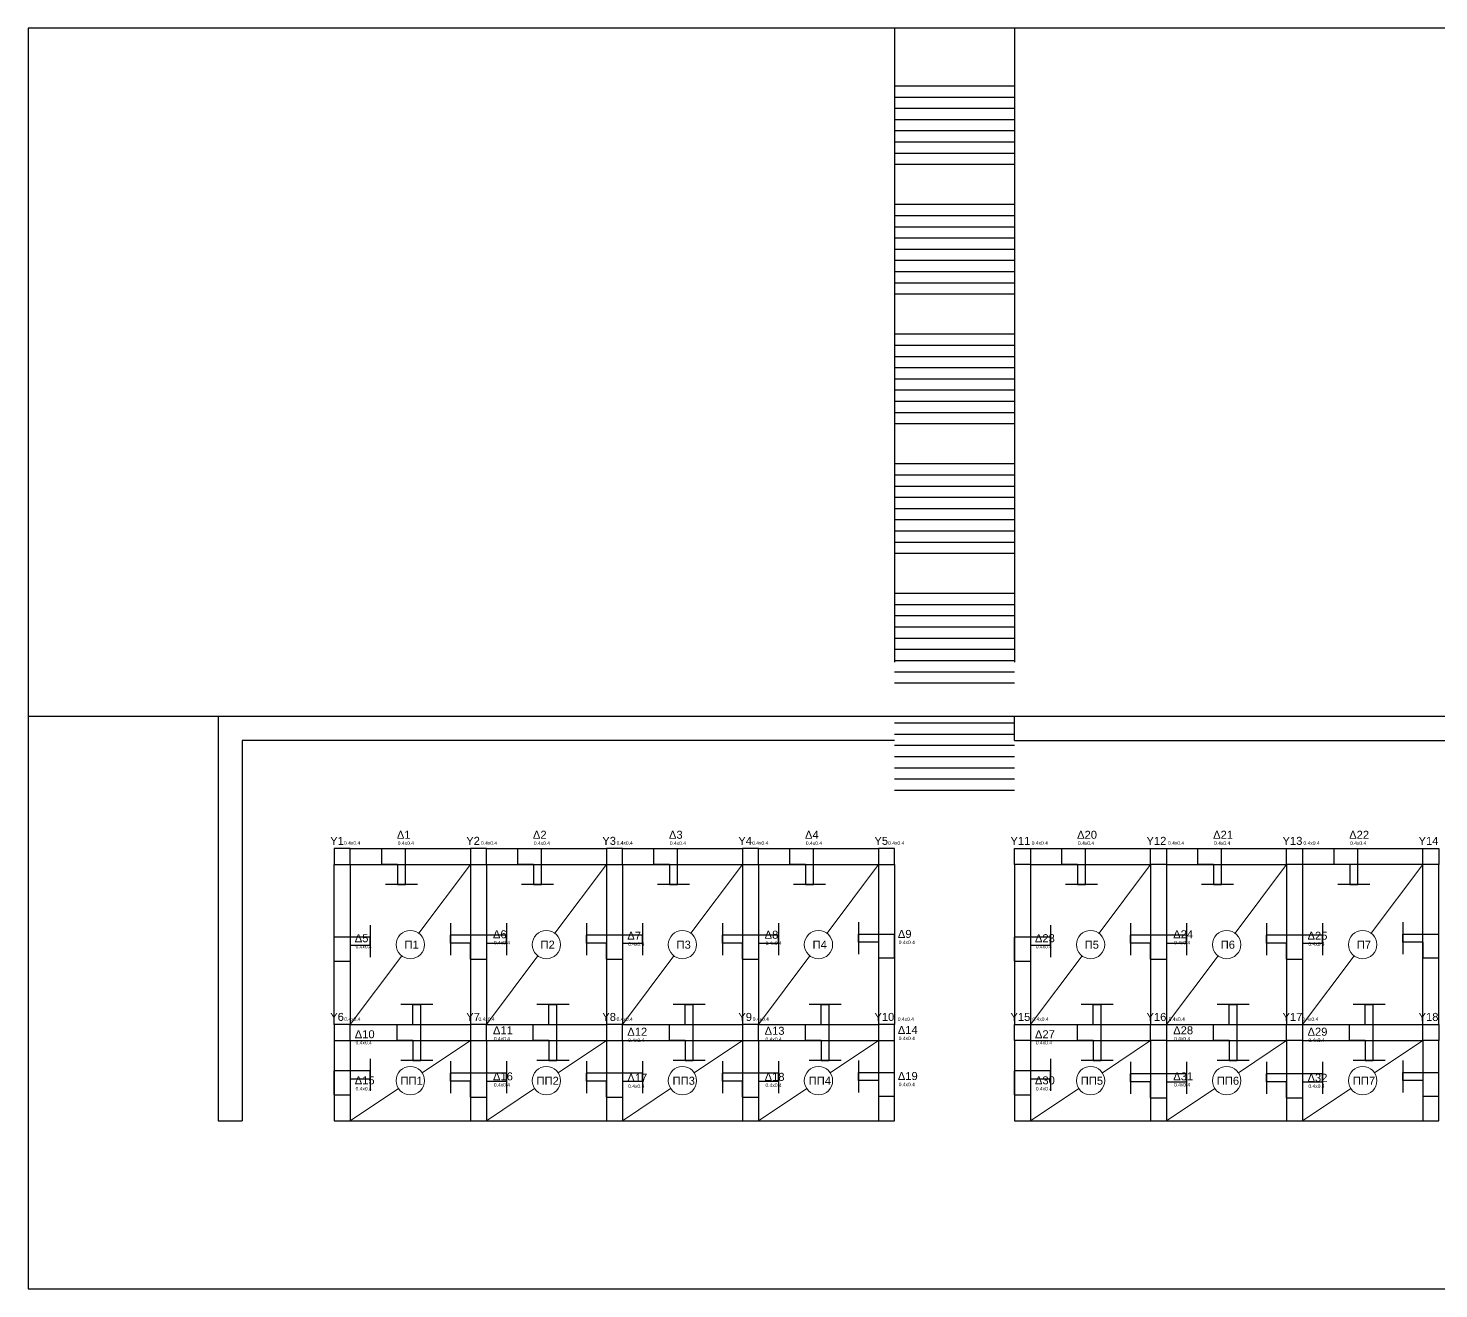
# Model space of a CAD drawing. Header units: millimetres. Extents: x 3409 to 3822, y 896 to 1108.
# Drawn here: x 3676.63 to 3711.88, y 900.67 to 932.17 of the extents above; entities that cross this region are included whole.
import ezdxf

# ---------------------------------------------------------------- set-up
doc = ezdxf.new("R2010")
doc.units = ezdxf.units.MM
for name, color, linetype in [('A-text', 253, 'Continuous'), ('a-toixoi', 5, 'Continuous'), ('diakekomenes', 9, 'Continuous'), ('edafos', 2, 'Continuous'), ('ypostilwmata', 232, 'Continuous')]:
    doc.layers.add(name, color=color, linetype=linetype)
doc.layers.add('proteinomena iyometra', color=123, linetype='Continuous', lineweight=9)
doc.styles.get("Standard").update_dxf_attribs({"font": 'arial.ttf'})

msp = doc.modelspace()

# ---------------------------------------------------------------- linework, layer by layer
at = {"layer": 'a-toixoi'}
for p, q in [((3681.38, 914.97), (3681.38, 904.87)), ((3701.28, 914.37), (3701.28, 914.97)), ((3681.98, 914.37), (3681.98, 904.87)), ((3698.28, 914.37), (3681.98, 914.37)), ((3701.28, 914.37), (3728.48, 914.37)), ((3684.68, 911.67), (3687.68, 911.67)), ((3685.456, 911.67), (3686.056, 911.67)), ((3685.456, 911.67), (3685.456, 911.27)), ((3686.056, 910.77), (3686.056, 911.67)), ((3688.08, 911.67), (3691.08, 911.67)), ((3688.856, 911.67), (3689.456, 911.67)), ((3688.856, 911.67), (3688.856, 911.27)), ((3689.456, 910.77), (3689.456, 911.67)), ((3691.48, 911.67), (3694.48, 911.67)), ((3692.256, 911.67), (3692.856, 911.67)), ((3692.256, 911.67), (3692.256, 911.27)), ((3692.856, 910.77), (3692.856, 911.67)), ((3694.88, 911.67), (3697.88, 911.67)), ((3695.656, 911.67), (3696.256, 911.67)), ((3695.656, 911.67), (3695.656, 911.27)), ((3696.256, 910.77), (3696.256, 911.67)), ((3701.68, 911.67), (3704.68, 911.67)), ((3702.456, 911.67), (3703.056, 911.67)), ((3702.456, 911.67), (3702.456, 911.27)), ((3703.056, 910.77), (3703.056, 911.67)), ((3705.08, 911.67), (3708.08, 911.67)), ((3705.856, 911.67), (3706.456, 911.67)), ((3705.856, 911.67), (3705.856, 911.27)), ((3706.456, 910.77), (3706.456, 911.67)), ((3708.48, 911.67), (3711.48, 911.67)), ((3709.256, 911.67), (3709.856, 911.67)), ((3709.256, 911.67), (3709.256, 911.27)), ((3709.856, 910.77), (3709.856, 911.67)), ((3684.28, 907.27), (3684.28, 911.27)), ((3684.68, 911.27), (3687.68, 911.27)), ((3684.68, 911.27), (3684.68, 907.27)), ((3685.856, 911.27), (3685.456, 911.27)), ((3685.856, 911.27), (3685.856, 910.77)), ((3687.68, 911.27), (3687.68, 907.27)), ((3688.08, 911.27), (3688.08, 907.27)), ((3688.08, 911.27), (3691.08, 911.27)), ((3689.256, 911.27), (3688.856, 911.27)), ((3689.256, 911.27), (3689.256, 910.77)), ((3691.08, 911.27), (3691.08, 907.27)), ((3691.48, 911.27), (3691.48, 907.27)), ((3691.48, 911.27), (3694.48, 911.27)), ((3692.656, 911.27), (3692.256, 911.27)), ((3692.656, 911.27), (3692.656, 910.77)), ((3694.48, 911.27), (3694.48, 907.27)), ((3694.88, 911.27), (3694.88, 907.27)), ((3694.88, 911.27), (3697.88, 911.27)), ((3696.056, 911.27), (3695.656, 911.27)), ((3696.056, 911.27), (3696.056, 910.77)), ((3697.88, 911.27), (3697.88, 907.27)), ((3698.28, 911.27), (3698.28, 907.27)), ((3701.28, 911.27), (3701.28, 907.27)), ((3701.68, 911.27), (3701.68, 907.27)), ((3701.68, 911.27), (3704.68, 911.27)), ((3702.856, 911.27), (3702.456, 911.27)), ((3702.856, 911.27), (3702.856, 910.77)), ((3704.68, 911.27), (3704.68, 907.27)), ((3705.08, 911.27), (3708.08, 911.27)), ((3705.08, 911.27), (3705.08, 907.27)), ((3706.256, 911.27), (3705.856, 911.27)), ((3706.256, 911.27), (3706.256, 910.77)), ((3708.08, 911.27), (3708.08, 907.27)), ((3711.48, 911.27), (3708.48, 911.27)), ((3708.48, 911.27), (3708.48, 907.27)), ((3709.656, 911.27), (3709.256, 911.27)), ((3709.656, 911.27), (3709.656, 910.77)), ((3711.48, 907.27), (3711.48, 911.27)), ((3711.88, 907.27), (3711.88, 911.27)), ((3685.856, 910.77), (3686.056, 910.77)), ((3689.256, 910.77), (3689.456, 910.77)), ((3692.656, 910.77), (3692.856, 910.77)), ((3696.056, 910.77), (3696.256, 910.77)), ((3702.856, 910.77), (3703.056, 910.77)), ((3706.256, 910.77), (3706.456, 910.77)), ((3709.656, 910.77), (3709.856, 910.77)), ((3697.38, 909.333), (3697.38, 909.533)), ((3697.38, 909.533), (3698.28, 909.533)), ((3698.28, 908.933), (3698.28, 909.533)), ((3710.98, 909.333), (3710.98, 909.533)), ((3710.98, 909.533), (3711.88, 909.533)), ((3711.88, 908.933), (3711.88, 909.533)), ((3684.28, 908.855), (3684.28, 909.455)), ((3685.18, 909.455), (3684.28, 909.455)), ((3684.68, 909.255), (3684.68, 908.855)), ((3684.68, 909.255), (3685.18, 909.255)), ((3685.18, 909.255), (3685.18, 909.455)), ((3687.18, 909.308), (3687.18, 909.508)), ((3688.58, 909.508), (3687.18, 909.508)), ((3687.68, 909.308), (3687.18, 909.308)), ((3687.68, 908.908), (3687.68, 909.308)), ((3688.08, 909.308), (3688.08, 908.908)), ((3688.08, 909.308), (3688.58, 909.308)), ((3688.58, 909.308), (3688.58, 909.508)), ((3690.58, 909.308), (3690.58, 909.508)), ((3691.98, 909.508), (3690.58, 909.508)), ((3691.08, 909.308), (3690.58, 909.308)), ((3691.08, 908.908), (3691.08, 909.308)), ((3691.48, 909.308), (3691.48, 908.908)), ((3691.48, 909.308), (3691.98, 909.308)), ((3691.98, 909.308), (3691.98, 909.508)), ((3693.98, 909.308), (3693.98, 909.508)), ((3695.38, 909.508), (3693.98, 909.508)), ((3694.48, 909.308), (3693.98, 909.308)), ((3694.48, 908.908), (3694.48, 909.308)), ((3694.88, 909.308), (3694.88, 908.908)), ((3694.88, 909.308), (3695.38, 909.308)), ((3695.38, 909.308), (3695.38, 909.508)), ((3697.88, 909.333), (3697.38, 909.333)), ((3697.88, 909.333), (3697.88, 908.933)), ((3701.28, 908.855), (3701.28, 909.455)), ((3702.18, 909.455), (3701.28, 909.455)), ((3701.68, 909.255), (3701.68, 908.855)), ((3701.68, 909.255), (3702.18, 909.255)), ((3702.18, 909.255), (3702.18, 909.455)), ((3704.18, 909.308), (3704.18, 909.508)), ((3705.58, 909.508), (3704.18, 909.508)), ((3704.68, 909.308), (3704.18, 909.308)), ((3704.68, 908.908), (3704.68, 909.308)), ((3705.08, 909.308), (3705.08, 908.908)), ((3705.08, 909.308), (3705.58, 909.308)), ((3705.58, 909.308), (3705.58, 909.508)), ((3707.58, 909.308), (3707.58, 909.508)), ((3708.98, 909.508), (3707.58, 909.508)), ((3708.08, 909.308), (3707.58, 909.308)), ((3708.08, 908.908), (3708.08, 909.308)), ((3708.48, 909.308), (3708.48, 908.908)), ((3708.48, 909.308), (3708.98, 909.308)), ((3708.98, 909.308), (3708.98, 909.508)), ((3711.48, 909.333), (3710.98, 909.333)), ((3711.48, 909.333), (3711.48, 908.933)), ((3684.28, 908.855), (3684.68, 908.855)), ((3687.68, 908.908), (3688.08, 908.908)), ((3691.08, 908.908), (3691.48, 908.908)), ((3694.48, 908.908), (3694.88, 908.908)), ((3698.28, 908.933), (3697.88, 908.933)), ((3701.28, 908.855), (3701.68, 908.855)), ((3704.68, 908.908), (3705.08, 908.908)), ((3708.08, 908.908), (3708.48, 908.908)), ((3711.88, 908.933), (3711.48, 908.933)), ((3686.245, 907.27), (3686.245, 907.77)), ((3686.245, 907.77), (3686.445, 907.77)), ((3686.445, 906.37), (3686.445, 907.77)), ((3689.645, 907.27), (3689.645, 907.77)), ((3689.645, 907.77), (3689.845, 907.77)), ((3689.845, 906.37), (3689.845, 907.77)), ((3693.045, 907.27), (3693.045, 907.77)), ((3693.045, 907.77), (3693.245, 907.77)), ((3693.245, 906.37), (3693.245, 907.77)), ((3696.445, 907.27), (3696.445, 907.77)), ((3696.445, 907.77), (3696.645, 907.77)), ((3696.645, 906.37), (3696.645, 907.77)), ((3703.245, 907.27), (3703.245, 907.77)), ((3703.245, 907.77), (3703.445, 907.77)), ((3703.445, 906.37), (3703.445, 907.77)), ((3706.645, 907.27), (3706.645, 907.77)), ((3706.645, 907.77), (3706.845, 907.77)), ((3706.845, 906.37), (3706.845, 907.77)), ((3710.045, 907.27), (3710.045, 907.77)), ((3710.045, 907.77), (3710.245, 907.77)), ((3710.245, 906.37), (3710.245, 907.77)), ((3684.68, 907.27), (3687.68, 907.27)), ((3685.845, 907.27), (3686.245, 907.27)), ((3685.845, 907.27), (3685.845, 906.87)), ((3688.08, 907.27), (3691.08, 907.27)), ((3689.245, 907.27), (3689.645, 907.27)), ((3689.245, 907.27), (3689.245, 906.87)), ((3691.48, 907.27), (3694.48, 907.27)), ((3692.645, 907.27), (3693.045, 907.27)), ((3692.645, 907.27), (3692.645, 906.87)), ((3694.88, 907.27), (3697.88, 907.27)), ((3696.045, 907.27), (3696.445, 907.27)), ((3696.045, 907.27), (3696.045, 906.87)), ((3701.68, 907.27), (3704.68, 907.27)), ((3702.845, 907.27), (3703.245, 907.27)), ((3702.845, 907.27), (3702.845, 906.87)), ((3705.08, 907.27), (3708.08, 907.27)), ((3706.245, 907.27), (3706.645, 907.27)), ((3706.245, 907.27), (3706.245, 906.87)), ((3708.48, 907.27), (3711.48, 907.27)), ((3709.645, 907.27), (3710.045, 907.27)), ((3709.645, 907.27), (3709.645, 906.87)), ((3684.28, 906.87), (3684.28, 904.87)), ((3684.68, 906.87), (3684.68, 904.87)), ((3684.68, 906.87), (3687.68, 906.87)), ((3686.245, 906.87), (3685.845, 906.87)), ((3686.245, 906.87), (3686.245, 906.37)), ((3687.68, 906.87), (3687.68, 904.87)), ((3688.08, 906.87), (3688.08, 904.87)), ((3688.08, 906.87), (3691.08, 906.87)), ((3689.645, 906.87), (3689.245, 906.87)), ((3689.645, 906.87), (3689.645, 906.37)), ((3691.08, 906.87), (3691.08, 904.87)), ((3691.48, 906.87), (3691.48, 904.87)), ((3691.48, 906.87), (3694.48, 906.87)), ((3693.045, 906.87), (3692.645, 906.87)), ((3693.045, 906.87), (3693.045, 906.37)), ((3694.48, 906.87), (3694.48, 904.87)), ((3694.88, 906.87), (3697.88, 906.87)), ((3694.88, 906.87), (3694.88, 904.87)), ((3696.445, 906.87), (3696.045, 906.87)), ((3696.445, 906.87), (3696.445, 906.37)), ((3697.88, 906.87), (3697.88, 904.87)), ((3698.28, 904.87), (3698.28, 906.87)), ((3701.28, 906.87), (3701.28, 904.87)), ((3701.68, 906.87), (3701.68, 904.87)), ((3701.68, 906.87), (3704.68, 906.87)), ((3703.245, 906.87), (3702.845, 906.87)), ((3703.245, 906.87), (3703.245, 906.37)), ((3704.68, 906.87), (3704.68, 904.87)), ((3705.08, 906.87), (3708.08, 906.87)), ((3705.08, 906.87), (3705.08, 904.87)), ((3706.645, 906.87), (3706.245, 906.87)), ((3706.645, 906.87), (3706.645, 906.37)), ((3708.08, 906.87), (3708.08, 904.87)), ((3708.48, 906.87), (3711.48, 906.87)), ((3708.48, 906.87), (3708.48, 904.87)), ((3710.045, 906.87), (3709.645, 906.87)), ((3710.045, 906.87), (3710.045, 906.37)), ((3711.48, 906.87), (3711.48, 904.87)), ((3711.88, 904.87), (3711.88, 906.87)), ((3686.245, 906.37), (3686.445, 906.37)), ((3689.645, 906.37), (3689.845, 906.37)), ((3693.045, 906.37), (3693.245, 906.37)), ((3696.445, 906.37), (3696.645, 906.37)), ((3703.245, 906.37), (3703.445, 906.37)), ((3706.645, 906.37), (3706.845, 906.37)), ((3710.045, 906.37), (3710.245, 906.37)), ((3684.28, 905.519), (3684.28, 906.119)), ((3685.18, 906.119), (3684.28, 906.119)), ((3685.18, 905.919), (3685.18, 906.119)), ((3687.18, 905.86), (3687.18, 906.06)), ((3688.58, 906.06), (3687.18, 906.06)), ((3688.58, 905.86), (3688.58, 906.06)), ((3690.58, 905.86), (3690.58, 906.06)), ((3691.98, 906.06), (3690.58, 906.06)), ((3691.98, 905.86), (3691.98, 906.06)), ((3693.98, 905.86), (3693.98, 906.06)), ((3695.38, 906.06), (3693.98, 906.06)), ((3695.38, 905.86), (3695.38, 906.06)), ((3697.38, 905.875), (3697.38, 906.075)), ((3697.38, 906.075), (3698.28, 906.075)), ((3698.28, 905.475), (3698.28, 906.075)), ((3701.28, 905.519), (3701.28, 906.119)), ((3702.18, 906.119), (3701.28, 906.119)), ((3702.18, 905.919), (3702.18, 906.119)), ((3704.18, 905.838), (3704.18, 906.038)), ((3705.58, 906.038), (3704.18, 906.038)), ((3705.58, 905.838), (3705.58, 906.038)), ((3707.58, 905.838), (3707.58, 906.038)), ((3708.98, 906.038), (3707.58, 906.038)), ((3708.98, 905.838), (3708.98, 906.038)), ((3710.98, 905.875), (3710.98, 906.075)), ((3710.98, 906.075), (3711.88, 906.075)), ((3711.88, 905.475), (3711.88, 906.075)), ((3684.68, 905.919), (3684.68, 905.519)), ((3684.68, 905.919), (3685.18, 905.919)), ((3687.68, 905.86), (3687.18, 905.86)), ((3687.68, 905.46), (3687.68, 905.86)), ((3688.08, 905.86), (3688.08, 905.46)), ((3688.08, 905.86), (3688.58, 905.86)), ((3691.08, 905.86), (3690.58, 905.86)), ((3691.08, 905.46), (3691.08, 905.86)), ((3691.48, 905.86), (3691.48, 905.46)), ((3691.48, 905.86), (3691.98, 905.86)), ((3694.48, 905.86), (3693.98, 905.86)), ((3694.48, 905.46), (3694.48, 905.86)), ((3694.88, 905.86), (3694.88, 905.46)), ((3694.88, 905.86), (3695.38, 905.86)), ((3697.88, 905.875), (3697.38, 905.875)), ((3697.88, 905.875), (3697.88, 905.475)), ((3701.68, 905.919), (3701.68, 905.519)), ((3701.68, 905.919), (3702.18, 905.919)), ((3704.68, 905.838), (3704.18, 905.838)), ((3704.68, 905.438), (3704.68, 905.838)), ((3705.08, 905.838), (3705.08, 905.438)), ((3705.08, 905.838), (3705.58, 905.838)), ((3708.08, 905.838), (3707.58, 905.838)), ((3708.08, 905.438), (3708.08, 905.838)), ((3708.48, 905.838), (3708.48, 905.438)), ((3708.48, 905.838), (3708.98, 905.838)), ((3711.48, 905.875), (3710.98, 905.875)), ((3711.48, 905.875), (3711.48, 905.475)), ((3684.28, 905.519), (3684.68, 905.519)), ((3687.68, 905.46), (3688.08, 905.46)), ((3691.08, 905.46), (3691.48, 905.46)), ((3694.48, 905.46), (3694.88, 905.46)), ((3698.28, 905.475), (3697.88, 905.475)), ((3701.28, 905.519), (3701.68, 905.519)), ((3704.68, 905.438), (3705.08, 905.438)), ((3708.08, 905.438), (3708.48, 905.438)), ((3711.88, 905.475), (3711.48, 905.475)), ((3681.38, 904.87), (3681.98, 904.87)), ((3684.28, 904.87), (3684.68, 904.87)), ((3687.68, 904.87), (3688.08, 904.87)), ((3691.08, 904.87), (3691.48, 904.87)), ((3694.48, 904.87), (3694.88, 904.87)), ((3697.88, 904.87), (3698.28, 904.87)), ((3701.28, 904.87), (3701.68, 904.87)), ((3704.68, 904.87), (3705.08, 904.87)), ((3708.08, 904.87), (3708.48, 904.87)), ((3711.48, 904.87), (3711.88, 904.87))]:
    msp.add_line(p, q, dxfattribs=at)
at = {"layer": 'diakekomenes'}
for p, q in [((3698.28, 932.17), (3698.28, 916.33)), ((3701.28, 932.17), (3701.28, 926.83)), ((3698.28, 930.73), (3701.28, 930.73)), ((3698.28, 930.45), (3701.28, 930.45)), ((3698.28, 930.17), (3701.28, 930.17)), ((3698.28, 929.89), (3701.28, 929.89)), ((3698.28, 929.61), (3701.28, 929.61)), ((3698.28, 929.33), (3701.28, 929.33)), ((3698.28, 929.05), (3701.28, 929.05)), ((3698.28, 928.77), (3701.28, 928.77)), ((3698.28, 927.77), (3701.28, 927.77)), ((3698.28, 927.49), (3701.28, 927.49)), ((3698.28, 927.21), (3701.28, 927.21)), ((3698.28, 926.93), (3701.28, 926.93)), ((3701.28, 926.83), (3701.28, 916.33)), ((3698.28, 926.65), (3701.28, 926.65)), ((3698.28, 926.37), (3701.28, 926.37)), ((3698.28, 926.09), (3701.28, 926.09)), ((3698.28, 925.81), (3701.28, 925.81)), ((3698.28, 925.53), (3701.28, 925.53)), ((3698.28, 924.53), (3701.28, 924.53)), ((3698.28, 924.25), (3701.28, 924.25)), ((3698.28, 923.97), (3701.28, 923.97)), ((3698.28, 923.69), (3701.28, 923.69)), ((3698.28, 923.41), (3701.28, 923.41)), ((3698.28, 923.13), (3701.28, 923.13)), ((3698.28, 922.85), (3701.28, 922.85)), ((3698.28, 922.57), (3701.28, 922.57)), ((3698.28, 922.29), (3701.28, 922.29)), ((3698.28, 921.29), (3701.28, 921.29)), ((3698.28, 921.01), (3701.28, 921.01)), ((3698.28, 920.73), (3701.28, 920.73)), ((3698.28, 920.45), (3701.28, 920.45)), ((3698.28, 920.17), (3701.28, 920.17)), ((3698.28, 919.89), (3701.28, 919.89)), ((3698.28, 919.61), (3701.28, 919.61)), ((3698.28, 919.33), (3701.28, 919.33)), ((3698.28, 919.05), (3701.28, 919.05)), ((3698.28, 918.05), (3701.28, 918.05)), ((3698.28, 917.77), (3701.28, 917.77)), ((3698.28, 917.49), (3701.28, 917.49)), ((3698.28, 917.21), (3701.28, 917.21)), ((3698.28, 916.93), (3701.28, 916.93)), ((3698.28, 916.65), (3701.28, 916.65)), ((3698.28, 916.37), (3701.28, 916.37)), ((3698.28, 916.09), (3701.28, 916.09)), ((3698.28, 915.81), (3701.28, 915.81)), ((3698.28, 914.81), (3701.28, 914.81)), ((3698.28, 914.53), (3701.28, 914.53)), ((3698.28, 914.25), (3701.28, 914.25)), ((3698.28, 913.97), (3701.28, 913.97)), ((3698.28, 913.69), (3701.28, 913.69)), ((3698.28, 913.41), (3701.28, 913.41)), ((3698.28, 913.13), (3701.28, 913.13)), ((3686.356, 910.77), (3685.556, 910.77)), ((3689.756, 910.77), (3688.956, 910.77)), ((3693.156, 910.77), (3692.356, 910.77)), ((3696.556, 910.77), (3695.756, 910.77)), ((3703.356, 910.77), (3702.556, 910.77)), ((3706.756, 910.77), (3705.956, 910.77)), ((3710.156, 910.77), (3709.356, 910.77)), ((3685.18, 909.755), (3685.18, 908.955)), ((3687.18, 909.808), (3687.18, 909.008)), ((3688.58, 909.808), (3688.58, 909.008)), ((3690.58, 909.808), (3690.58, 909.008)), ((3691.98, 909.808), (3691.98, 909.008)), ((3693.98, 909.808), (3693.98, 909.008)), ((3695.38, 909.808), (3695.38, 909.008)), ((3697.38, 909.833), (3697.38, 909.033)), ((3702.18, 909.755), (3702.18, 908.955)), ((3704.18, 909.808), (3704.18, 909.008)), ((3705.58, 909.808), (3705.58, 909.008)), ((3707.58, 909.808), (3707.58, 909.008)), ((3708.98, 909.808), (3708.98, 909.008)), ((3710.98, 909.833), (3710.98, 909.033)), ((3686.745, 907.77), (3685.945, 907.77)), ((3690.145, 907.77), (3689.345, 907.77)), ((3693.545, 907.77), (3692.745, 907.77)), ((3696.945, 907.77), (3696.145, 907.77)), ((3703.745, 907.77), (3702.945, 907.77)), ((3707.145, 907.77), (3706.345, 907.77)), ((3710.545, 907.77), (3709.745, 907.77)), ((3685.18, 906.419), (3685.18, 905.619)), ((3686.745, 906.37), (3685.945, 906.37)), ((3687.18, 906.36), (3687.18, 905.56)), ((3688.58, 906.36), (3688.58, 905.56)), ((3690.145, 906.37), (3689.345, 906.37)), ((3690.58, 906.36), (3690.58, 905.56)), ((3691.98, 906.36), (3691.98, 905.56)), ((3693.545, 906.37), (3692.745, 906.37)), ((3693.98, 906.36), (3693.98, 905.56)), ((3695.38, 906.36), (3695.38, 905.56)), ((3696.945, 906.37), (3696.145, 906.37)), ((3697.38, 906.375), (3697.38, 905.575)), ((3702.18, 906.419), (3702.18, 905.619)), ((3703.745, 906.37), (3702.945, 906.37)), ((3707.145, 906.37), (3706.345, 906.37)), ((3710.545, 906.37), (3709.745, 906.37)), ((3710.98, 906.375), (3710.98, 905.575)), ((3704.18, 906.338), (3704.18, 905.538)), ((3705.58, 906.338), (3705.58, 905.538)), ((3707.58, 906.338), (3707.58, 905.538)), ((3708.98, 906.338), (3708.98, 905.538)), ((3684.28, 904.87), (3698.28, 904.87)), ((3701.28, 904.87), (3711.88, 904.87))]:
    msp.add_line(p, q, dxfattribs=at)
at = {"layer": 'edafos'}
msp.add_line((3748.38, 914.97), (3676.63, 914.97), dxfattribs=at)
msp.add_lwpolyline([(3676.63, 900.67), (3748.38, 900.67), (3748.38, 932.17), (3676.63, 932.17)], close=True, dxfattribs=at)
at = {"layer": 'proteinomena iyometra'}
for p, q in [((3686.393, 909.553), (3687.68, 911.27)), ((3689.793, 909.553), (3691.08, 911.27)), ((3693.193, 909.553), (3694.48, 911.27)), ((3696.593, 909.553), (3697.88, 911.27)), ((3703.393, 909.553), (3704.68, 911.27)), ((3706.793, 909.553), (3708.08, 911.27)), ((3710.193, 909.553), (3711.48, 911.27)), ((3684.68, 907.27), (3685.967, 908.986)), ((3688.08, 907.27), (3689.367, 908.986)), ((3691.48, 907.27), (3692.767, 908.986)), ((3694.88, 907.27), (3696.167, 908.986)), ((3701.68, 907.27), (3702.967, 908.986)), ((3705.08, 907.27), (3706.367, 908.986)), ((3708.48, 907.27), (3709.767, 908.986)), ((3686.475, 906.066), (3687.68, 906.87)), ((3689.875, 906.066), (3691.08, 906.87)), ((3693.275, 906.066), (3694.48, 906.87)), ((3696.675, 906.066), (3697.88, 906.87)), ((3703.475, 906.066), (3704.68, 906.87)), ((3706.875, 906.066), (3708.08, 906.87)), ((3710.275, 906.066), (3711.48, 906.87)), ((3684.68, 904.87), (3685.885, 905.673)), ((3688.08, 904.87), (3689.285, 905.673)), ((3691.48, 904.87), (3692.685, 905.673)), ((3694.88, 904.87), (3696.085, 905.673)), ((3701.68, 904.87), (3702.885, 905.673)), ((3705.08, 904.87), (3706.285, 905.673)), ((3708.48, 904.87), (3709.685, 905.673))]:
    msp.add_line(p, q, dxfattribs=at)
for centre in [(3686.18, 909.27), (3689.58, 909.27), (3692.98, 909.27), (3696.38, 909.27), (3703.18, 909.27), (3706.58, 909.27), (3709.98, 909.27), (3686.18, 905.87), (3689.58, 905.87), (3692.98, 905.87), (3696.38, 905.87), (3703.18, 905.87), (3706.58, 905.87), (3709.98, 905.87)]:
    msp.add_circle(centre, 0.354, dxfattribs=at)
at = {"layer": 'ypostilwmata'}
for points in [[(3684.68, 911.67), (3684.28, 911.67), (3684.28, 911.27), (3684.68, 911.27)], [(3688.08, 911.67), (3687.68, 911.67), (3687.68, 911.27), (3688.08, 911.27)], [(3691.48, 911.67), (3691.08, 911.67), (3691.08, 911.27), (3691.48, 911.27)], [(3694.88, 911.67), (3694.48, 911.67), (3694.48, 911.27), (3694.88, 911.27)], [(3698.28, 911.67), (3697.88, 911.67), (3697.88, 911.27), (3698.28, 911.27)], [(3701.28, 911.67), (3701.68, 911.67), (3701.68, 911.27), (3701.28, 911.27)], [(3704.68, 911.67), (3705.08, 911.67), (3705.08, 911.27), (3704.68, 911.27)], [(3708.08, 911.67), (3708.48, 911.67), (3708.48, 911.27), (3708.08, 911.27)], [(3711.48, 911.67), (3711.88, 911.67), (3711.88, 911.27), (3711.48, 911.27)], [(3684.68, 907.27), (3684.28, 907.27), (3684.28, 906.87), (3684.68, 906.87)], [(3688.08, 907.27), (3687.68, 907.27), (3687.68, 906.87), (3688.08, 906.87)], [(3691.48, 907.27), (3691.08, 907.27), (3691.08, 906.87), (3691.48, 906.87)], [(3694.88, 907.27), (3694.48, 907.27), (3694.48, 906.87), (3694.88, 906.87)], [(3698.28, 907.27), (3697.88, 907.27), (3697.88, 906.87), (3698.28, 906.87)], [(3701.28, 907.27), (3701.68, 907.27), (3701.68, 906.87), (3701.28, 906.87)], [(3704.68, 907.27), (3705.08, 907.27), (3705.08, 906.87), (3704.68, 906.87)], [(3708.08, 907.27), (3708.48, 907.27), (3708.48, 906.87), (3708.08, 906.87)], [(3711.48, 907.27), (3711.88, 907.27), (3711.88, 906.87), (3711.48, 906.87)]]:
    msp.add_lwpolyline(points, close=True, dxfattribs=at)

# ---------------------------------------------------------------- texts
at = {"layer": 'A-text', "attachment_point": 1}
for s, width, heights, insert, char_height in [('Δ1', 0.72031, [0.364], (3685.843, 912.115), 0.2), ('Δ2', 0.72031, [0.364], (3689.243, 912.115), 0.2), ('Δ3', 0.72031, [0.364], (3692.643, 912.115), 0.2), ('Δ4', 0.72031, [0.364], (3696.043, 912.115), 0.2), ('Δ20', 0.72031, [0.364], (3702.843, 912.115), 0.2), ('Δ21', 0.72031, [0.364], (3706.243, 912.115), 0.2), ('Δ22', 0.72031, [0.364], (3709.643, 912.115), 0.2), ('Y1', 3.03177, [0], (3684.177, 911.963), 0.2), ('0.4x0.4', 0.2788, [0.119], (3684.522, 911.852), 0.088), ('0.4x0.4', 0.2788, [0.119], (3685.865, 911.849), 0.088), ('Y2', 3.03177, [0], (3687.577, 911.963), 0.2), ('0.4x0.4', 0.2788, [0.119], (3687.945, 911.852), 0.088), ('0.4x0.4', 0.2788, [0.119], (3689.265, 911.849), 0.088), ('Y3', 3.03177, [0], (3690.977, 911.963), 0.2), ('0.4x0.4', 0.2788, [0.119], (3691.335, 911.856), 0.088), ('0.4x0.4', 0.2788, [0.119], (3692.665, 911.849), 0.088), ('Y4', 3.03177, [0], (3694.377, 911.963), 0.2), ('0.4x0.4', 0.2788, [0.119], (3694.723, 911.852), 0.088), ('0.4x0.4', 0.2788, [0.119], (3696.065, 911.849), 0.088), ('Y5', 3.03177, [0], (3697.777, 911.963), 0.2), ('0.4x0.4', 0.2788, [0.119], (3698.121, 911.852), 0.088), ('Y11', 3.03177, [0], (3701.177, 911.963), 0.2), ('0.4x0.4', 0.2788, [0.119], (3701.709, 911.852), 0.088), ('0.4x0.4', 0.2788, [0.119], (3702.865, 911.849), 0.088), ('Y12', 3.03177, [0], (3704.577, 911.963), 0.2), ('0.4x0.4', 0.2788, [0.119], (3705.114, 911.852), 0.088), ('0.4x0.4', 0.2788, [0.119], (3706.265, 911.849), 0.088), ('Y13', 3.03177, [0], (3707.977, 911.963), 0.2), ('0.4x0.4', 0.2788, [0.119], (3708.5, 911.852), 0.088), ('0.4x0.4', 0.2788, [0.119], (3709.665, 911.849), 0.088), ('Y14', 3.03177, [0], (3711.377, 911.963), 0.2), ('Δ5', 0.72031, [0.364], (3684.79, 909.53), 0.2), ('Δ6', 0.72031, [0.364], (3688.245, 909.629), 0.2), ('Δ7', 0.72031, [0.364], (3691.602, 909.593), 0.2), ('Δ8', 0.72031, [0.364], (3695.034, 909.617), 0.2), ('Δ9', 0.72031, [0.364], (3698.363, 909.637), 0.2), ('Δ23', 0.72031, [0.364], (3701.79, 909.53), 0.2), ('Δ24', 0.72031, [0.364], (3705.245, 909.629), 0.2), ('Δ25', 0.72031, [0.364], (3708.602, 909.593), 0.2), ('0.4x0.4', 0.2788, [0.119], (3684.812, 909.264), 0.088), ('Π1', 0.7636, [0], (3686.032, 909.368), 0.2), ('0.4x0.4', 0.2788, [0.119], (3688.267, 909.363), 0.088), ('Π2', 0.7636, [0], (3689.432, 909.368), 0.2), ('0.4x0.4', 0.2788, [0.119], (3691.624, 909.327), 0.088), ('Π3', 0.7636, [0], (3692.832, 909.368), 0.2), ('0.4x0.4', 0.2788, [0.119], (3695.056, 909.351), 0.088), ('Π4', 0.7636, [0], (3696.232, 909.368), 0.2), ('0.4x0.4', 0.2788, [0.119], (3698.385, 909.371), 0.088), ('0.4x0.4', 0.2788, [0.119], (3701.812, 909.264), 0.088), ('Π5', 0.7636, [0], (3703.032, 909.368), 0.2), ('0.4x0.4', 0.2788, [0.119], (3705.267, 909.363), 0.088), ('Π6', 0.7636, [0], (3706.432, 909.368), 0.2), ('0.4x0.4', 0.2788, [0.119], (3708.624, 909.327), 0.088), ('Π7', 0.7636, [0], (3709.832, 909.368), 0.2), ('Y6', 3.03177, [0], (3684.177, 907.563), 0.2), ('0.4x0.4', 0.2788, [0.119], (3684.529, 907.452), 0.088), ('Y7', 3.03177, [0], (3687.577, 907.563), 0.2), ('0.4x0.4', 0.2788, [0.119], (3687.883, 907.452), 0.088), ('Y8', 3.03177, [0], (3690.977, 907.563), 0.2), ('0.4x0.4', 0.2788, [0.119], (3691.334, 907.452), 0.088), ('Y9', 3.03177, [0], (3694.377, 907.563), 0.2), ('0.4x0.4', 0.2788, [0.119], (3694.736, 907.452), 0.088), ('Y10', 3.03177, [0], (3697.777, 907.563), 0.2), ('0.4x0.4', 0.2788, [0.119], (3698.362, 907.452), 0.088), ('Y15', 3.03177, [0], (3701.177, 907.563), 0.2), ('0.4x0.4', 0.2788, [0.119], (3701.727, 907.452), 0.088), ('Y16', 3.03177, [0], (3704.577, 907.563), 0.2), ('0.4x0.4', 0.2788, [0.119], (3705.132, 907.452), 0.088), ('Y17', 3.03177, [0], (3707.977, 907.563), 0.2), ('0.4x0.4', 0.2788, [0.119], (3708.467, 907.452), 0.088), ('Y18', 3.03177, [0], (3711.377, 907.563), 0.2), ('Δ10', 0.72031, [0.364], (3684.79, 907.13), 0.2), ('Δ11', 0.72031, [0.364], (3688.245, 907.229), 0.2), ('Δ12', 0.72031, [0.364], (3691.602, 907.193), 0.2), ('Δ13', 0.72031, [0.364], (3695.034, 907.217), 0.2), ('Δ14', 0.72031, [0.364], (3698.363, 907.237), 0.2), ('Δ27', 0.72031, [0.364], (3701.79, 907.13), 0.2), ('Δ28', 0.72031, [0.364], (3705.245, 907.229), 0.2), ('Δ29', 0.72031, [0.364], (3708.602, 907.193), 0.2), ('0.4x0.4', 0.2788, [0.119], (3684.812, 906.864), 0.088), ('0.4x0.4', 0.2788, [0.119], (3688.267, 906.963), 0.088), ('0.4x0.4', 0.2788, [0.119], (3691.624, 906.927), 0.088), ('0.4x0.4', 0.2788, [0.119], (3695.056, 906.951), 0.088), ('0.4x0.4', 0.2788, [0.119], (3698.385, 906.971), 0.088), ('0.4x0.4', 0.2788, [0.119], (3701.812, 906.864), 0.088), ('0.4x0.4', 0.2788, [0.119], (3705.267, 906.963), 0.088), ('0.4x0.4', 0.2788, [0.119], (3708.624, 906.927), 0.088), ('Δ16', 0.72031, [0.364], (3688.245, 906.078), 0.2), ('Δ17', 0.72031, [0.364], (3691.602, 906.042), 0.2), ('Δ18', 0.72031, [0.364], (3695.034, 906.066), 0.2), ('Δ19', 0.72031, [0.364], (3698.363, 906.086), 0.2), ('Δ31', 0.72031, [0.364], (3705.245, 906.078), 0.2), ('Δ32', 0.72031, [0.364], (3708.602, 906.042), 0.2), ('Δ15', 0.72031, [0.364], (3684.79, 905.979), 0.2), ('0.4x0.4', 0.2788, [0.119], (3684.812, 905.713), 0.088), ('ΠΠ1', 0.7636, [0], (3685.933, 905.968), 0.2), ('0.4x0.4', 0.2788, [0.119], (3688.267, 905.812), 0.088), ('ΠΠ2', 0.7636, [0], (3689.333, 905.968), 0.2), ('0.4x0.4', 0.2788, [0.119], (3691.624, 905.776), 0.088), ('ΠΠ3', 0.7636, [0], (3692.733, 905.968), 0.2), ('0.4x0.4', 0.2788, [0.119], (3695.056, 905.8), 0.088), ('ΠΠ4', 0.7636, [0], (3696.133, 905.968), 0.2), ('0.4x0.4', 0.2788, [0.119], (3698.385, 905.82), 0.088), ('Δ30', 0.72031, [0.364], (3701.79, 905.979), 0.2), ('0.4x0.4', 0.2788, [0.119], (3701.812, 905.713), 0.088), ('ΠΠ5', 0.7636, [0], (3702.933, 905.968), 0.2), ('0.4x0.4', 0.2788, [0.119], (3705.267, 905.812), 0.088), ('ΠΠ6', 0.7636, [0], (3706.333, 905.968), 0.2), ('0.4x0.4', 0.2788, [0.119], (3708.624, 905.776), 0.088), ('ΠΠ7', 0.7636, [0], (3709.733, 905.968), 0.2)]:
    msp.add_mtext_dynamic_manual_height_columns(s, width=width, gutter_width=12.5, heights=heights, dxfattribs=dict(at, insert=insert, char_height=char_height))

doc.saveas('drawing.dxf')
